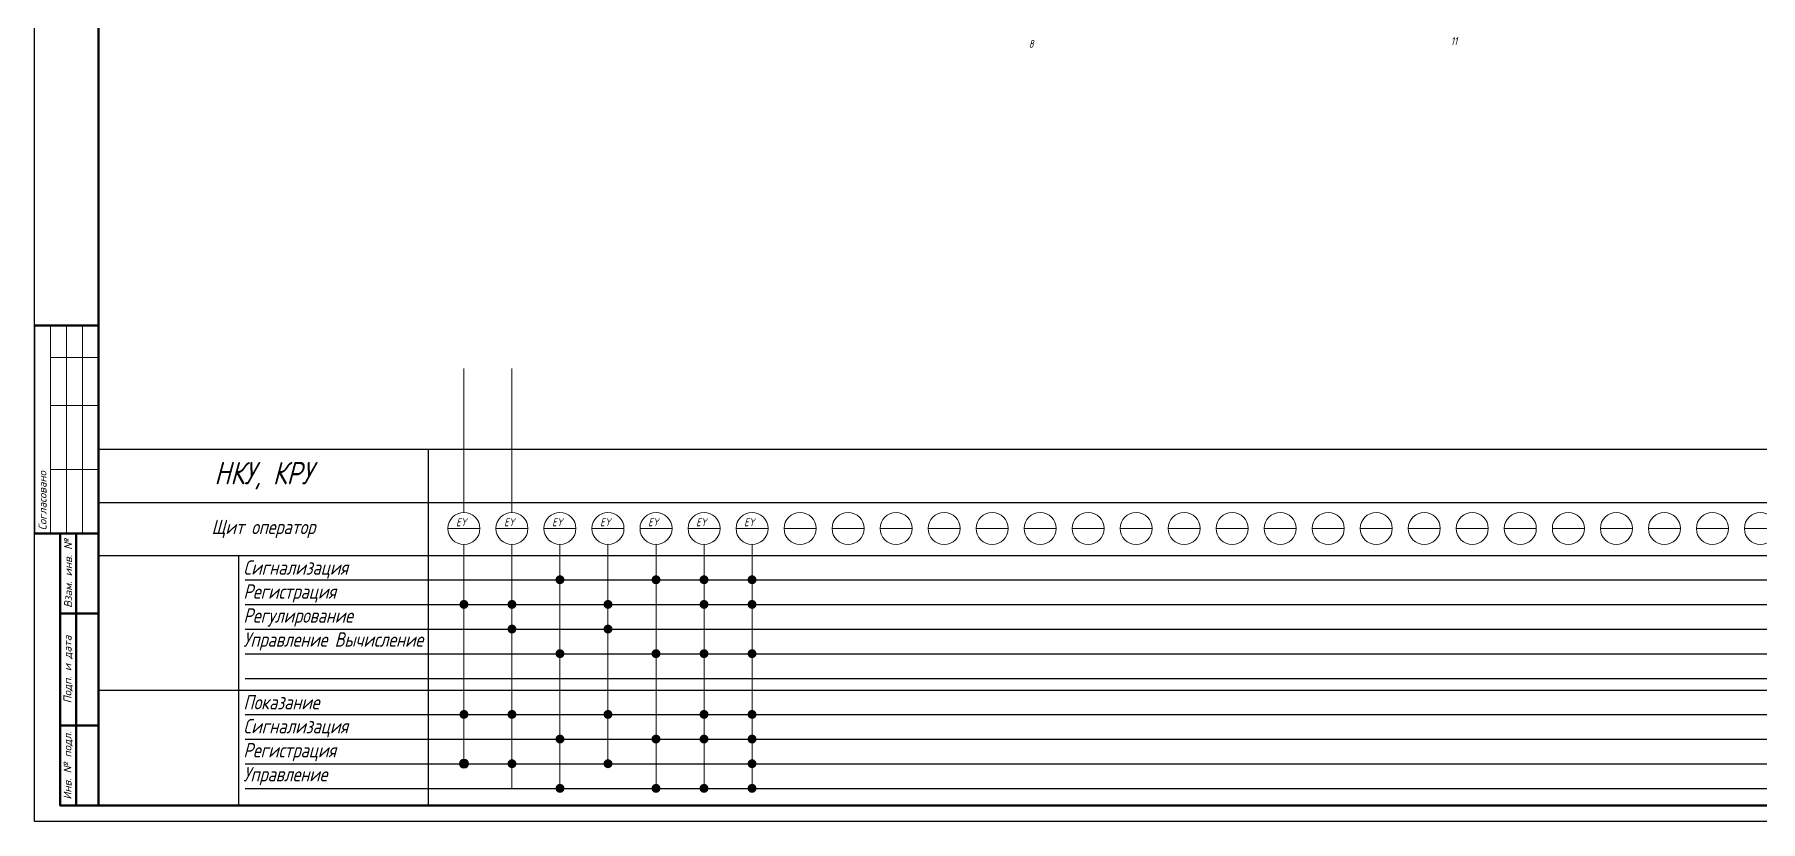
# Model space of a CAD drawing. Header units: millimetres. Extents: x 0 to 841, y 0 to 594.
# Drawn here: x 0 to 539, y 0 to 246 of the extents above; entities that cross this region are included whole.
import ezdxf
from ezdxf.enums import TextEntityAlignment as Align

# ---------------------------------------------------------------- set-up
doc = ezdxf.new("R2010")
doc.units = ezdxf.units.MM
for name, color, linetype, lineweight in [('Приборы', 170, 'Continuous', 20), ('Формат - толстая линия', 7, 'Continuous', 50), ('Формат - тонкая линия', 7, 'Continuous', 20)]:
    doc.layers.add(name, color=color, linetype=linetype, lineweight=lineweight)
doc.layers.add('Текст', color=7, linetype='Continuous')
doc.styles.add('2.5', font='isocpeur.ttf', dxfattribs={"oblique": 15, "height": 2.5})
doc.styles.add('3.5', font='isocpeur.ttf', dxfattribs={"oblique": 15, "height": 3.5})
doc.styles.add('GOST 2.304', font='CS_Gost2304.shx', dxfattribs={"oblique": 15})

# ---------------------------------------------------------------- blocks, each defined once
blk = doc.blocks.new('Штамп согласования')
at = {"color": 0, "linetype": 'ByBlock', "lineweight": -2, "ltscale": 100}
blk.add_lwpolyline([(-20, 65), (-20, 0)], dxfattribs=at)
at = {"layer": 'Формат - толстая линия', "ltscale": 100}
blk.add_lwpolyline([(-20, 65), (0, 65), (0, 0), (-20, 0)], dxfattribs=at)
at = {"layer": 'Формат - тонкая линия', "ltscale": 100}
for points in [[(-15, 65), (-15, 0)], [(-10, 65), (-10, 0)], [(-5, 65), (-5, 0)], [(-15, 55), (0, 55)], [(-15, 40), (0, 40)], [(-15, 20), (0, 20)]]:
    blk.add_lwpolyline(points, dxfattribs=at)
at = {"color": 0, "linetype": 'ByBlock', "lineweight": -2, "ltscale": 100, "insert": (-17.5, 1), "char_height": 2.5, "width": 65, "attachment_point": 4, "rotation": 90, "style": '2.5'}
blk.add_mtext('Согласовано', dxfattribs=at)
blk = doc.blocks.new('*U8')
at = {"color": 0, "linetype": 'ByBlock', "lineweight": -2}
blk.add_lwpolyline([(0, 594), (841, 594), (841, 0), (0, 0)], close=True, dxfattribs=at)
at = {"layer": 'Формат - толстая линия'}
blk.add_lwpolyline([(20, 589), (836, 589), (836, 5), (20, 5)], close=True, dxfattribs=at)
at = {"layer": 'Формат - толстая линия', "ltscale": 100}
blk.add_lwpolyline([(8, 90), (20, 90), (20, 5), (8, 5)], close=True, dxfattribs=at)
for points in [[(13, 90), (13, 5)], [(8, 65), (20, 65)], [(8, 30), (20, 30)]]:
    blk.add_lwpolyline(points, dxfattribs=at)
at = {"ltscale": 100}
blk.add_blockref('Штамп согласования', (20, 90), dxfattribs=at)
at = {"color": 0, "linetype": 'ByBlock', "lineweight": -2, "ltscale": 100, "char_height": 2.5, "attachment_point": 5, "rotation": 90, "style": '2.5'}
for s, insert, width in [('Взам. инв. №', (10.5, 77.5), 25), ('Подп. и дата', (10.5, 47.5), 35), ('Инв. № подл.', (10.5, 17.5), 25)]:
    blk.add_mtext(s, dxfattribs=dict(at, insert=insert, width=width))
at = {"color": 0, "linetype": 'ByBlock', "lineweight": -2, "ltscale": 100}
for tag, height, style, p in [('№', 3.5, '3.5', (831, 585.5)), ('ДОКУМЕНТ', 3.5, '3.5', (776, 55)), ('ОБЪЕКТ_СТРОИТЕЛЬСТВА', 2.5, '2.5', (776, 42.5)), ('ЗДАНИЕ(СООРУЖЕНИЕ)', 2.5, '2.5', (751, 27.5)), ('СТАДИЯ', 3.5, '3.5', (793.5, 25)), ('ЛИСТ', 3.5, '3.5', (808.5, 25)), ('ЛИСТОВ', 3.5, '3.5', (826, 25)), ('ИЗОБРАЖЕНИЯ_ЛИСТА', 2.5, '2.5', (751, 12.5)), ('ОРГАНИЗАЦИЯ', 2.5, '2.5', (811, 12.5))]:
    blk.add_attdef(tag, text='', height=height, dxfattribs=dict(at, style=style)).set_placement(p, align=Align.MIDDLE_CENTER)
at = {"color": 0, "linetype": 'ByBlock', "lineweight": -2, "ltscale": 100, "style": '2.5'}
for tag, p in [('ГИП', (671.2, 31.25)), ('НАЧ.ОТД.', (671.2, 26.25)), ('ИСПОЛН.', (671.2, 21.25)), ('Н.КОНТР.', (671.2, 11.25)), ('ФОРМАТ', (791, 1.5))]:
    blk.add_attdef(tag, p, '', height=2.5, dxfattribs=at)
at = {"color": 0, "linetype": 'ByBlock', "lineweight": -2, "ltscale": 100, "style": '2.5', "width": 0.8}
for tag, p in [('ДАТА_1', (711, 32.5)), ('ДАТА_2', (711, 27.5)), ('ДАТА_3', (711, 22.5)), ('ДАТА_4', (711, 12.5))]:
    blk.add_attdef(tag, text='', height=2.5, dxfattribs=at).set_placement(p, align=Align.MIDDLE_CENTER)
blk = doc.blocks.new('*T11')
at = {"layer": 'Текст', "color": 0, "linetype": 'ByBlock', "lineweight": -2, "transparency": 16777216}
for p, q in [((0, 0), (571.66, 0)), ((0, 0), (0, -111.37)), ((102.97, 0), (102.97, -111.37)), ((571.66, 0), (571.66, -111.37)), ((0, -16.65), (571.66, -16.65)), ((0, -33.26), (571.66, -33.26)), ((43.74, -33.26), (43.74, -111.37)), ((0, -75.34), (571.66, -75.34)), ((0, -111.37), (571.66, -111.37))]:
    blk.add_line(p, q, dxfattribs=at)
at = {"layer": 'Текст', "color": 0, "lineweight": 25, "transparency": 16777216, "style": 'GOST 2.304'}
for s, insert, char_height, width, attachment_point in [('НКУ, КРУ', (51.48, -8.33), 7, 99.9672, 5), ('Щит оператор', (51.48, -24.95), 4.5, 99.9672, 5), ('Сигнализация Регистрация Регулирование Управление Вычисление', (45.24, -34.76), 4.5, 56.2286, 1), ('Показание Сигнализация Регистрация Управление', (45.24, -76.84), 4.5, 56.2286, 1)]:
    blk.add_mtext(s, dxfattribs=dict(at, insert=insert, char_height=char_height, width=width, attachment_point=attachment_point))
blk = doc.blocks.new('*U16')
at = {"layer": 'Приборы'}
for p, q in [((-5, 0), (5, 0)), ((5, 0), (-5, 0))]:
    blk.add_line(p, q, dxfattribs=at)
blk.add_circle((0, 0), 5, dxfattribs=at)
blk = doc.blocks.new('*U17')
at = {"layer": 'Приборы', "color": 0, "linetype": 'ByBlock', "lineweight": -2, "transparency": 16777216}
for p in [(0, 0), (15, 0), (30, 0), (45, 0), (60, 0), (75, 0), (90, 0), (105, 0), (120, 0), (135, 0), (150, 0), (165, 0), (180, 0), (195, 0), (210, 0), (225, 0), (240, 0), (255, 0), (270, 0), (285, 0), (300, 0), (315, 0), (330, 0), (345, 0), (360, 0), (375, 0), (390, 0), (405, 0), (420, 0), (435, 0)]:
    blk.add_blockref('*U16', p, dxfattribs=at)

msp = doc.modelspace()

# ---------------------------------------------------------------- hatches: boundary and pattern name
at = {"layer": 'Приборы'}
h = msp.add_hatch(color=256, dxfattribs=at)
h.dxf.hatch_style = 1
h.paths.add_polyline_path([(165.64, 75.53), (162.84, 75.53, 1)])
h.paths.add_polyline_path([(164.24, 76.93, 0.414214), (162.84, 75.53), (164.24, 75.53)])
h.paths.add_polyline_path([(164.24, 76.93), (164.24, 75.53), (165.64, 75.53, 0.414214)])
h = msp.add_hatch(color=256, dxfattribs=at)
h.dxf.hatch_style = 1
h.paths.add_polyline_path([(195.64, 75.53), (192.84, 75.53, 1)])
h.paths.add_polyline_path([(194.24, 76.93, 0.414214), (192.84, 75.53), (194.24, 75.53)])
h.paths.add_polyline_path([(194.24, 76.93), (194.24, 75.53), (195.64, 75.53, 0.414214)])
h = msp.add_hatch(color=256, dxfattribs=at)
h.dxf.hatch_style = 1
h.paths.add_polyline_path([(210.64, 75.53), (207.84, 75.53, 1)])
h.paths.add_polyline_path([(209.24, 76.93, 0.414214), (207.84, 75.53), (209.24, 75.53)])
h.paths.add_polyline_path([(209.24, 76.93), (209.24, 75.53), (210.64, 75.53, 0.414214)])
h = msp.add_hatch(color=256, dxfattribs=at)
h.dxf.hatch_style = 1
h.paths.add_polyline_path([(225.64, 75.53), (222.84, 75.53, 1)])
h.paths.add_polyline_path([(224.24, 76.93, 0.414214), (222.84, 75.53), (224.24, 75.53)])
h.paths.add_polyline_path([(224.24, 76.93), (224.24, 75.53), (225.64, 75.53, 0.414214)])
h = msp.add_hatch(color=256, dxfattribs=at)
h.dxf.hatch_style = 1
h.paths.add_polyline_path([(135.64, 67.83), (132.84, 67.83, 1)])
h.paths.add_polyline_path([(134.24, 69.23, 0.414214), (132.84, 67.83), (134.24, 67.83)])
h.paths.add_polyline_path([(134.24, 69.23), (134.24, 67.83), (135.64, 67.83, 0.414214)])
h = msp.add_hatch(color=256, dxfattribs=at)
h.dxf.hatch_style = 1
h.paths.add_polyline_path([(150.64, 67.83), (147.84, 67.83, 1)])
h.paths.add_polyline_path([(149.24, 69.23, 0.414214), (147.84, 67.83), (149.24, 67.83)])
h.paths.add_polyline_path([(149.24, 69.23), (149.24, 67.83), (150.64, 67.83, 0.414214)])
h = msp.add_hatch(color=256, dxfattribs=at)
h.dxf.hatch_style = 1
h.paths.add_polyline_path([(180.64, 67.83), (177.84, 67.83, 1)])
h.paths.add_polyline_path([(179.24, 69.23, 0.414214), (177.84, 67.83), (179.24, 67.83)])
h.paths.add_polyline_path([(179.24, 69.23), (179.24, 67.83), (180.64, 67.83, 0.414214)])
h = msp.add_hatch(color=256, dxfattribs=at)
h.dxf.hatch_style = 1
h.paths.add_polyline_path([(210.64, 67.83), (207.84, 67.83, 1)])
h.paths.add_polyline_path([(209.24, 69.23, 0.414214), (207.84, 67.83), (209.24, 67.83)])
h.paths.add_polyline_path([(209.24, 69.23), (209.24, 67.83), (210.64, 67.83, 0.414214)])
h = msp.add_hatch(color=256, dxfattribs=at)
h.dxf.hatch_style = 1
h.paths.add_polyline_path([(225.64, 67.83), (222.84, 67.83, 1)])
h.paths.add_polyline_path([(224.24, 69.23, 0.414214), (222.84, 67.83), (224.24, 67.83)])
h.paths.add_polyline_path([(224.24, 69.23), (224.24, 67.83), (225.64, 67.83, 0.414214)])
h = msp.add_hatch(color=256, dxfattribs=at)
h.dxf.hatch_style = 1
h.paths.add_polyline_path([(150.64, 60.13), (147.84, 60.13, 1)])
h.paths.add_polyline_path([(149.24, 61.53, 0.414214), (147.84, 60.13), (149.24, 60.13)])
h.paths.add_polyline_path([(149.24, 61.53), (149.24, 60.13), (150.64, 60.13, 0.414214)])
h = msp.add_hatch(color=256, dxfattribs=at)
h.dxf.hatch_style = 1
h.paths.add_polyline_path([(180.64, 60.13), (177.84, 60.13, 1)])
h.paths.add_polyline_path([(179.24, 61.53, 0.414214), (177.84, 60.13), (179.24, 60.13)])
h.paths.add_polyline_path([(179.24, 61.53), (179.24, 60.13), (180.64, 60.13, 0.414214)])
h = msp.add_hatch(color=256, dxfattribs=at)
h.dxf.hatch_style = 1
h.paths.add_polyline_path([(165.64, 52.43), (162.84, 52.43, 1)])
h.paths.add_polyline_path([(164.24, 53.83, 0.414214), (162.84, 52.43), (164.24, 52.43)])
h.paths.add_polyline_path([(164.24, 53.83), (164.24, 52.43), (165.64, 52.43, 0.414214)])
h = msp.add_hatch(color=256, dxfattribs=at)
h.dxf.hatch_style = 1
h.paths.add_polyline_path([(195.64, 52.43), (192.84, 52.43, 1)])
h.paths.add_polyline_path([(194.24, 53.83, 0.414214), (192.84, 52.43), (194.24, 52.43)])
h.paths.add_polyline_path([(194.24, 53.83), (194.24, 52.43), (195.64, 52.43, 0.414214)])
h = msp.add_hatch(color=256, dxfattribs=at)
h.dxf.hatch_style = 1
h.paths.add_polyline_path([(210.64, 52.43), (207.84, 52.43, 1)])
h.paths.add_polyline_path([(209.24, 53.83, 0.414214), (207.84, 52.43), (209.24, 52.43)])
h.paths.add_polyline_path([(209.24, 53.83), (209.24, 52.43), (210.64, 52.43, 0.414214)])
h = msp.add_hatch(color=256, dxfattribs=at)
h.dxf.hatch_style = 1
h.paths.add_polyline_path([(225.64, 52.43), (222.84, 52.43, 1)])
h.paths.add_polyline_path([(224.24, 53.83, 0.414214), (222.84, 52.43), (224.24, 52.43)])
h.paths.add_polyline_path([(224.24, 53.83), (224.24, 52.43), (225.64, 52.43, 0.414214)])
h = msp.add_hatch(color=256, dxfattribs=at)
h.dxf.hatch_style = 1
h.paths.add_polyline_path([(135.64, 33.45), (132.84, 33.45, 1)])
h.paths.add_polyline_path([(134.24, 34.85, 0.414214), (132.84, 33.45), (134.24, 33.45)])
h.paths.add_polyline_path([(134.24, 34.85), (134.24, 33.45), (135.64, 33.45, 0.414214)])
h = msp.add_hatch(color=256, dxfattribs=at)
h.dxf.hatch_style = 1
h.paths.add_polyline_path([(150.64, 33.45), (147.84, 33.45, 1)])
h.paths.add_polyline_path([(149.24, 34.85, 0.414214), (147.84, 33.45), (149.24, 33.45)])
h.paths.add_polyline_path([(149.24, 34.85), (149.24, 33.45), (150.64, 33.45, 0.414214)])
h = msp.add_hatch(color=256, dxfattribs=at)
h.dxf.hatch_style = 1
h.paths.add_polyline_path([(180.64, 33.45), (177.84, 33.45, 1)])
h.paths.add_polyline_path([(179.24, 34.85, 0.414214), (177.84, 33.45), (179.24, 33.45)])
h.paths.add_polyline_path([(179.24, 34.85), (179.24, 33.45), (180.64, 33.45, 0.414214)])
h = msp.add_hatch(color=256, dxfattribs=at)
h.dxf.hatch_style = 1
h.paths.add_polyline_path([(210.64, 33.45), (207.84, 33.45, 1)])
h.paths.add_polyline_path([(209.24, 34.85, 0.414214), (207.84, 33.45), (209.24, 33.45)])
h.paths.add_polyline_path([(209.24, 34.85), (209.24, 33.45), (210.64, 33.45, 0.414214)])
h = msp.add_hatch(color=256, dxfattribs=at)
h.dxf.hatch_style = 1
h.paths.add_polyline_path([(225.64, 33.45), (222.84, 33.45, 1)])
h.paths.add_polyline_path([(224.24, 34.85, 0.414214), (222.84, 33.45), (224.24, 33.45)])
h.paths.add_polyline_path([(224.24, 34.85), (224.24, 33.45), (225.64, 33.45, 0.414214)])
h = msp.add_hatch(color=256, dxfattribs=at)
h.dxf.hatch_style = 1
h.paths.add_polyline_path([(165.64, 25.75), (162.84, 25.75, 1)])
h.paths.add_polyline_path([(164.24, 27.15, 0.414214), (162.84, 25.75), (164.24, 25.75)])
h.paths.add_polyline_path([(164.24, 27.15), (164.24, 25.75), (165.64, 25.75, 0.414214)])
h = msp.add_hatch(color=256, dxfattribs=at)
h.dxf.hatch_style = 1
h.paths.add_polyline_path([(195.64, 25.75), (192.84, 25.75, 1)])
h.paths.add_polyline_path([(194.24, 27.15, 0.414214), (192.84, 25.75), (194.24, 25.75)])
h.paths.add_polyline_path([(194.24, 27.15), (194.24, 25.75), (195.64, 25.75, 0.414214)])
h = msp.add_hatch(color=256, dxfattribs=at)
h.dxf.hatch_style = 1
h.paths.add_polyline_path([(210.64, 25.75), (207.84, 25.75, 1)])
h.paths.add_polyline_path([(209.24, 27.15, 0.414214), (207.84, 25.75), (209.24, 25.75)])
h.paths.add_polyline_path([(209.24, 27.15), (209.24, 25.75), (210.64, 25.75, 0.414214)])
h = msp.add_hatch(color=256, dxfattribs=at)
h.dxf.hatch_style = 1
h.paths.add_polyline_path([(225.64, 25.75), (222.84, 25.75, 1)])
h.paths.add_polyline_path([(224.24, 27.15, 0.414214), (222.84, 25.75), (224.24, 25.75)])
h.paths.add_polyline_path([(224.24, 27.15), (224.24, 25.75), (225.64, 25.75, 0.414214)])
h = msp.add_hatch(color=256, dxfattribs=at)
h.dxf.hatch_style = 1
h.paths.add_polyline_path([(135.64, 18.05), (132.84, 18.05, 1)])
h.paths.add_polyline_path([(134.24, 19.45, 0.414214), (132.84, 18.05), (134.24, 18.05)])
h.paths.add_polyline_path([(134.24, 19.45), (134.24, 18.05), (135.64, 18.05, 0.414214)])
h = msp.add_hatch(color=256, dxfattribs=at)
h.dxf.hatch_style = 1
h.paths.add_polyline_path([(150.64, 18.05), (147.84, 18.05, 1)])
h.paths.add_polyline_path([(149.24, 19.45, 0.414214), (147.84, 18.05), (149.24, 18.05)])
h.paths.add_polyline_path([(149.24, 19.45), (149.24, 18.05), (150.64, 18.05, 0.414214)])
h = msp.add_hatch(color=256, dxfattribs=at)
h.dxf.hatch_style = 1
h.paths.add_polyline_path([(180.64, 18.05), (177.84, 18.05, 1)])
h.paths.add_polyline_path([(179.24, 19.45, 0.414214), (177.84, 18.05), (179.24, 18.05)])
h.paths.add_polyline_path([(179.24, 19.45), (179.24, 18.05), (180.64, 18.05, 0.414214)])
h = msp.add_hatch(color=256, dxfattribs=at)
h.dxf.hatch_style = 1
h.paths.add_polyline_path([(225.64, 18.05), (222.84, 18.05, 1)])
h.paths.add_polyline_path([(224.24, 19.45, 0.414214), (222.84, 18.05), (224.24, 18.05)])
h.paths.add_polyline_path([(224.24, 19.45), (224.24, 18.05), (225.64, 18.05, 0.414214)])
h = msp.add_hatch(color=256, dxfattribs=at)
h.dxf.hatch_style = 1
h.paths.add_polyline_path([(165.64, 10.35), (162.84, 10.35, 1)])
h.paths.add_polyline_path([(164.24, 11.75, 0.414214), (162.84, 10.35), (164.24, 10.35)])
h.paths.add_polyline_path([(164.24, 11.75), (164.24, 10.35), (165.64, 10.35, 0.414214)])
h = msp.add_hatch(color=256, dxfattribs=at)
h.dxf.hatch_style = 1
h.paths.add_polyline_path([(195.64, 10.35), (192.84, 10.35, 1)])
h.paths.add_polyline_path([(194.24, 11.75, 0.414214), (192.84, 10.35), (194.24, 10.35)])
h.paths.add_polyline_path([(194.24, 11.75), (194.24, 10.35), (195.64, 10.35, 0.414214)])
h = msp.add_hatch(color=256, dxfattribs=at)
h.dxf.hatch_style = 1
h.paths.add_polyline_path([(210.64, 10.35), (207.84, 10.35, 1)])
h.paths.add_polyline_path([(209.24, 11.75, 0.414214), (207.84, 10.35), (209.24, 10.35)])
h.paths.add_polyline_path([(209.24, 11.75), (209.24, 10.35), (210.64, 10.35, 0.414214)])
h = msp.add_hatch(color=256, dxfattribs=at)
h.dxf.hatch_style = 1
h.paths.add_polyline_path([(225.64, 10.35), (222.84, 10.35, 1)])
h.paths.add_polyline_path([(224.24, 11.75, 0.414214), (222.84, 10.35), (224.24, 10.35)])
h.paths.add_polyline_path([(224.24, 11.75), (224.24, 10.35), (225.64, 10.35, 0.414214)])

# ---------------------------------------------------------------- linework, layer by layer
for p, q in [((134.24, 96.56), (134.24, 141.56)), ((134.24, 141.56), (134.24, 141.56)), ((149.24, 96.56), (149.24, 141.56)), ((134.24, 86.56), (134.24, 18.05)), ((149.24, 86.56), (149.24, 10.35)), ((164.24, 86.56), (164.24, 10.35)), ((179.24, 86.56), (179.24, 18.05)), ((194.24, 86.56), (194.24, 10.35)), ((209.24, 86.56), (209.24, 10.35)), ((224.24, 86.56), (224.24, 10.35))]:
    msp.add_line(p, q, dxfattribs=at)
msp.add_circle((134.24, 18.05), 1.4, dxfattribs=at)
at = {"layer": 'Текст', "lineweight": 30}
for p, q in [((65.91, 75.53), (584.16, 75.53)), ((65.91, 67.83), (584.16, 67.83)), ((65.91, 60.13), (584.16, 60.13)), ((65.91, 52.43), (584.16, 52.43)), ((65.91, 44.73), (584.16, 44.73)), ((65.91, 33.45), (584.16, 33.45)), ((65.91, 25.75), (584.16, 25.75)), ((65.91, 18.05), (584.16, 18.05)), ((65.91, 10.35), (584.16, 10.35))]:
    msp.add_line(p, q, dxfattribs=at)

# ---------------------------------------------------------------- block references
for name, p in [('*U8', (0.1, 0)), ('*T11', (20.1, 116.37))]:
    msp.add_blockref(name, p)
at = {"layer": 'Приборы'}
msp.add_blockref('*U17', (134.24, 91.56), dxfattribs=at)

# ---------------------------------------------------------------- texts
at = {"layer": 'Текст', "char_height": 2.5, "attachment_point": 1, "style": 'GOST 2.304'}
for s, width, heights, insert in [('8', 7.3705, [0], (310.65, 244.25)), ('11', 6.8329, [3.04], (442.5, 245.1)), ('EY', 6.2619, [0], (131.77, 94.76)), ('EY', 6.2619, [0], (146.77, 94.76)), ('EY', 6.2619, [0], (161.77, 94.76)), ('EY', 6.2619, [0], (176.77, 94.76)), ('EY', 6.2619, [0], (191.77, 94.76)), ('EY', 6.2619, [0], (206.77, 94.76)), ('EY', 6.2619, [0], (221.77, 94.76))]:
    msp.add_mtext_dynamic_manual_height_columns(s, width=width, gutter_width=12.5, heights=heights, dxfattribs=dict(at, insert=insert))

doc.saveas('drawing.dxf')
